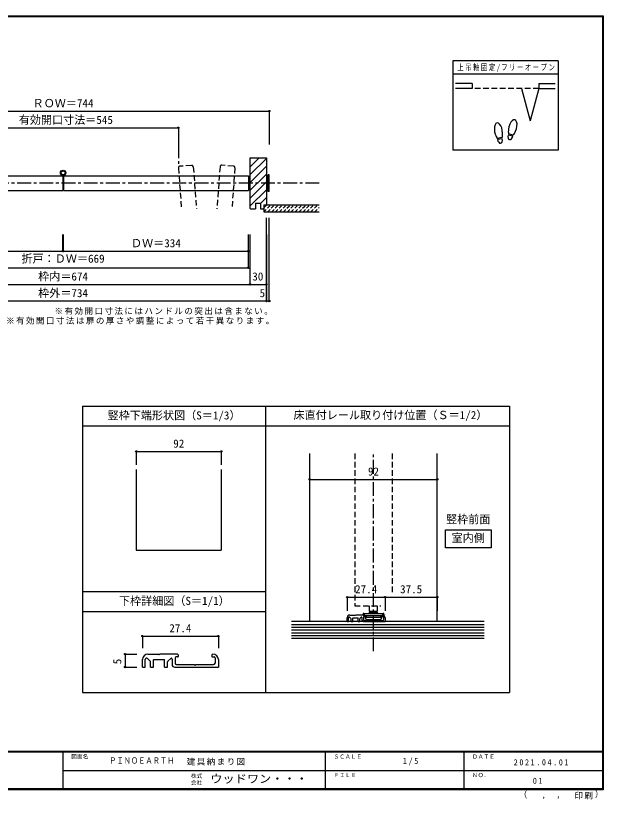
# Model space of a CAD drawing. Units: millimetres, scale not verified, with parts at other scales. Extents: x -973 to 977, y -718 to 696.
# Drawn here: x -84 to 977, y -718 to 696 of the extents above; entities that cross this region are included whole.
import ezdxf
from ezdxf.enums import TextEntityAlignment as Align

# ---------------------------------------------------------------- set-up
doc = ezdxf.new("R2010")
doc.units = ezdxf.units.MM
doc.header["$LTSCALE"] = 5
doc.header["$PDMODE"] = 32
doc.header["$PDSIZE"] = 2.5
for name, pattern in [('CHAIN1', [8, 5, -1, 1, -1]), ('DASHED1', [1.8, 1.2, -0.6]), ('DASHED2', [3, 2, -1])]:
    doc.linetypes.add(name, pattern=pattern)
for name, color, linetype in [('0-0_補助線', 7, 'Continuous'), ('0-1_通り芯', 4, 'CHAIN1'), ('0-3_仕上げ', 2, 'Continuous'), ('0-4_枠', 7, 'Continuous'), ('0-6_扉', 6, 'Continuous'), ('0-7_金物', 7, 'Continuous'), ('0-A_文字', 7, 'Continuous'), ('0-B_寸法', 7, 'Continuous'), ('0-C_ハッチ', 4, 'DASHED1'), ('0-E', 7, 'Continuous'), ('1-E', 7, 'Continuous'), ('F-1_枠', 6, 'Continuous'), ('F-A_文字', 7, 'Continuous')]:
    doc.layers.add(name, color=color, linetype=linetype)
doc.styles.add('ＭＳ ゴシック', font='')
doc.styles.get('ＭＳ ゴシック').set_extended_font_data('MS Gothic')

# ---------------------------------------------------------------- blocks, each defined once
blk = doc.blocks.new('03')
at = {"layer": '0-0_補助線'}
for p, q in [((-2.83, 6.407), (-2.83, 2.368)), ((3.17, 2.368), (3.17, 6.407)), ((-7.33, -0.352), (-7.33, 0.348)), ((-6.83, 0.848), (3.17, 0.848)), ((-2.83, 2.368), (3.17, 2.368)), ((-1.58, 2.148), (-2.83, 2.368)), ((-2.33, 1.848), (-2.83, 1.348)), ((-2.83, 0.848), (-2.83, 1.348)), ((3.17, 1.348), (-2.83, 1.348)), ((-2.33, 1.848), (2.67, 1.848)), ((-1.58, 2.148), (1.92, 2.148)), ((-1.58, 2.148), (-1.58, 1.848)), ((1.92, 2.148), (3.17, 2.368)), ((1.92, 2.148), (1.92, 1.848)), ((3.17, 1.348), (2.67, 1.848)), ((3.17, 1.348), (3.17, 0.848)), ((3.17, 0.848), (7.17, 0.848)), ((7.67, 0.348), (7.67, -0.352)), ((-7.33, -0.352), (-6.459, -0.352)), ((-6.459, -0.352), (-5.008, -0.582)), ((-5.008, -0.582), (-4.88, -0.602)), ((-4.88, -1.752), (-4.88, -0.602)), ((-4.88, -0.613), (5.22, -0.613)), ((-4.88, -1.952), (5.22, -1.952)), ((-4.83, -3.452), (5.17, -3.452)), ((5.22, -0.602), (6.8, -0.352)), ((5.22, -0.602), (5.22, -1.752)), ((6.8, -0.352), (7.67, -0.352))]:
    blk.add_line(p, q, dxfattribs=at)
for points in [[(-5.63, -2.652), (-5.63, -1.952), (-5.08, -1.952)], [(-5.08, -1.952), (-4.88, -1.952), (-4.88, -1.752)], [(5.22, -1.752), (5.22, -1.952), (5.42, -1.952)], [(5.42, -1.952), (5.97, -1.952), (5.97, -2.652)]]:
    blk.add_lwpolyline(points, dxfattribs=at)
for centre, radius, start, end in [((-6.83, 0.348), 0.5, 90, 180), ((7.17, 0.348), 0.5, 0, 90), ((-4.83, -2.652), 0.8, 180, 270), ((5.17, -2.652), 0.8, 270, 0)]:
    blk.add_arc(centre, radius, start, end, dxfattribs=at)

msp = doc.modelspace()

# ---------------------------------------------------------------- linework, layer by layer
at = {"layer": '0-1_通り芯'}
for p, q in [((209.886, 463.658), (209.886, 421.422)), ((464.03, 393.658), (-460.347, 393.658))]:
    msp.add_line(p, q, dxfattribs=at)
at = {"layer": '0-3_仕上げ'}
for p, q in [((363.886, 354.658), (463.886, 354.658)), ((363.886, 342.158), (463.886, 342.158))]:
    msp.add_line(p, q, dxfattribs=at)
at = {"layer": '0-4_枠', "color": 3}
for p, q in [((339.886, 439.658), (338.886, 438.658)), ((338.886, 438.658), (338.886, 348.658)), ((339.886, 439.658), (368.886, 439.658)), ((368.886, 439.658), (368.886, 354.658)), ((348.886, 357.658), (357.886, 357.658)), ((348.886, 357.658), (348.886, 347.658)), ((357.886, 357.658), (357.886, 347.658)), ((363.886, 354.658), (368.886, 354.658)), ((363.886, 354.658), (363.886, 347.658)), ((338.886, 348.658), (339.886, 347.658)), ((339.886, 347.658), (348.886, 347.658)), ((357.886, 347.658), (363.886, 347.658))]:
    msp.add_line(p, q, dxfattribs=at)
at = {"layer": '0-6_扉', "color": 2, "linetype": 'DASHED2'}
for p, q in [((233.59, 425.777), (212.65, 424.186)), ((309.197, 424.413), (288.258, 426.004)), ((209.886, 420.967), (215.458, 347.658)), ((236.809, 423.013), (242.536, 347.658)), ((285.039, 423.24), (279.295, 347.658)), ((311.962, 421.194), (306.373, 347.658))]:
    msp.add_line(p, q, dxfattribs=at)
at = {"layer": '0-6_扉'}
for p, q in [((-332.614, 407.158), (1.386, 407.158)), ((1.386, 407.158), (1.386, 380.158)), ((2.386, 407.158), (2.386, 380.158)), ((2.386, 407.158), (336.386, 407.158)), ((336.386, 407.158), (336.386, 380.158)), ((2.386, 380.158), (336.386, 380.158))]:
    msp.add_line(p, q, dxfattribs=at)
msp.add_lwpolyline([(-332.614, 407.158), (-332.614, 380.158), (1.386, 380.158)], dxfattribs=at)
at = {"layer": '0-6_扉', "color": 2, "linetype": 'DASHED2'}
for centre, start, end in [((212.878, 421.194), 94.34602, 184.34602), ((233.817, 422.786), 4.34602, 94.34602), ((288.031, 423.013), 85.65398, 175.65398), ((308.97, 421.422), 355.65398, 85.65398)]:
    msp.add_arc(centre, 3, start, end, dxfattribs=at)
at = {"layer": '0-7_金物'}
for p, q in [((368.886, 402.658), (369.886, 402.658)), ((369.886, 383.657), (369.886, 403.657)), ((371.886, 403.657), (369.886, 403.657)), ((373.886, 408.657), (371.886, 408.657)), ((371.886, 378.657), (371.886, 408.657)), ((373.886, 378.657), (373.886, 408.657)), ((369.886, 384.658), (368.886, 384.658)), ((371.886, 383.657), (369.886, 383.657)), ((373.886, 378.657), (371.886, 378.657))]:
    msp.add_line(p, q, dxfattribs=at)
at = {"layer": '0-A_文字'}
for radius in [5, 3.5]:
    msp.add_circle((1.886, 412.158), radius, dxfattribs=at)
at = {"layer": '0-B_寸法', "color": 3}
for p, q in [((704.986, 614.167), (704.986, 453.167)), ((894.986, 614.167), (704.986, 614.167)), ((894.986, 590.167), (704.986, 590.167)), ((814.022, 480.235), (805.542, 482.507)), ((794.011, 475.878), (785.365, 474.353)), ((794.376, 473.81), (785.73, 472.285)), ((813.479, 478.206), (804.998, 480.478))]:
    msp.add_line(p, q, dxfattribs=at)
at = {"layer": '0-B_寸法', "color": 2}
for p, q in [((739.986, 573.251), (709.986, 573.251)), ((739.986, 573.251), (739.986, 564.251)), ((859.986, 573.251), (859.986, 564.251)), ((859.986, 573.251), (889.986, 573.251)), ((739.986, 564.251), (709.986, 564.251)), ((828.928, 564.251), (844.457, 506.295)), ((859.986, 564.251), (844.457, 506.295)), ((859.986, 564.251), (889.986, 564.251))]:
    msp.add_line(p, q, dxfattribs=at)
at = {"layer": '0-B_寸法', "linetype": 'DASHED2'}
msp.add_line((859.986, 564.251), (739.986, 564.251), dxfattribs=at)
at = {"layer": '0-B_寸法', "color": 4}
for p, q in [((-370.114, 523.658), (373.886, 523.658)), ((373.886, 523.658), (373.886, 463.658)), ((338.886, 393.658), (336.387, 393.607)), ((368.886, 181.158), (368.886, 331.158)), ((373.886, 181.158), (373.886, 331.158)), ((1.386, 271.158), (1.386, 301.158)), ((2.386, 271.158), (2.386, 301.158)), ((336.386, 241.158), (336.386, 301.158)), ((338.886, 301.158), (338.886, 211.158)), ((368.886, 301.158), (368.886, 181.158)), ((-332.614, 271.158), (1.386, 271.158)), ((2.386, 271.158), (336.386, 271.158)), ((-332.614, 241.158), (336.386, 241.158)), ((-365.114, 211.158), (368.886, 211.158)), ((-370.114, 181.158), (368.886, 181.158)), ((368.886, 181.158), (373.886, 181.158))]:
    msp.add_line(p, q, dxfattribs=at)
at = {"layer": '0-B_寸法', "color": 3}
msp.add_lwpolyline([(894.986, 614.167), (894.986, 453.167), (704.986, 453.167)], dxfattribs=at)
at = {"layer": '0-B_寸法', "color": 4}
msp.add_lwpolyline([(-335.114, 493.658), (209.886, 493.658), (209.886, 463.658)], dxfattribs=at)
at = {"layer": '0-B_寸法', "color": 3}
for centre, major_axis, ratio, start_param, end_param in [((813.267, 494.378), (3.644, 13.601), 0.5, 4.34059143, 8.22577918), ((787.35, 488.377), (-2.445, 13.867), 0.5, 4.34059143, 8.22577918), ((787.42, 487.981), (-2.963, 16.802), 0.4, 1.85063327, 2.44287679), ((787.42, 487.981), (-2.963, 16.802), 0.4, 3.84030852, 4.43255203), ((813.163, 493.989), (4.416, 16.48), 0.4, 1.85063327, 2.44287679), ((813.163, 493.989), (4.416, 16.48), 0.4, 3.84030852, 4.43255203), ((790.053, 473.047), (-1.27, 7.205), 0.6, 1.57079633, 4.71238898), ((809.238, 479.342), (1.894, 7.067), 0.6, 1.57079633, 4.71238898)]:
    msp.add_ellipse(centre, major_axis=major_axis, ratio=ratio, start_param=start_param, end_param=end_param, dxfattribs=at)
at = {"layer": '0-B_寸法'}
for p in [(373.886, 523.658), (209.886, 493.658), (1.386, 271.158), (2.386, 271.158), (336.386, 271.158), (336.386, 241.158), (338.886, 211.158), (368.886, 211.158), (368.886, 181.158), (368.886, 181.158), (373.886, 181.158)]:
    msp.add_point(p, dxfattribs=at)
at = {"layer": '0-C_ハッチ', "linetype": 'Continuous'}
for p, q in [((355.921, 439.658), (338.886, 422.623)), ((368.886, 438.481), (338.886, 408.481)), ((368.886, 424.339), (338.886, 394.339)), ((368.886, 431.38), (368.609, 431.658)), ((338.886, 380.197), (368.886, 410.197)), ((338.886, 366.055), (368.886, 396.055)), ((368.886, 381.912), (338.886, 351.913)), ((368.886, 367.77), (357.886, 356.77)), ((363.886, 348.628), (362.916, 347.658))]:
    msp.add_line(p, q, dxfattribs=at)
at = {"layer": '0-C_ハッチ'}
for p, q in [((363.886, 348.979), (369.565, 354.658)), ((364.136, 342.158), (376.636, 354.658)), ((371.207, 342.158), (383.707, 354.658)), ((378.278, 342.158), (390.778, 354.658)), ((385.349, 342.158), (397.849, 354.658)), ((392.42, 342.158), (404.92, 354.658)), ((399.491, 342.158), (411.991, 354.658)), ((406.562, 342.158), (419.062, 354.658)), ((413.633, 342.158), (426.133, 354.658)), ((420.705, 342.158), (433.205, 354.658)), ((427.776, 342.158), (440.276, 354.658)), ((434.847, 342.158), (447.347, 354.658)), ((441.918, 342.158), (454.418, 354.658)), ((448.989, 342.158), (461.489, 354.658)), ((456.06, 342.158), (463.886, 349.984))]:
    msp.add_line(p, q, dxfattribs=at)
at = {"layer": '0-C_ハッチ', "color": 2, "linetype": 'Continuous'}
msp.add_line((363.886, 354.658), (363.886, 342.158), dxfattribs=at)
at = {"layer": '0-E', "color": 3}
for p, q in [((36.653, -8.317), (367.598, -8.317)), ((367.598, -8.317), (807.598, -8.317)), ((367.598, -524.833), (367.598, -8.317)), ((807.598, -8.317), (807.598, -524.833)), ((36.653, -44.317), (367.598, -44.317)), ((367.598, -44.317), (807.598, -44.317)), ((133.928, -122.594), (133.928, -268.476)), ((287.261, -122.594), (287.261, -268.476)), ((133.928, -268.476), (287.261, -268.476)), ((36.653, -342.981), (367.598, -342.981)), ((36.653, -378.981), (367.598, -378.981))]:
    msp.add_line(p, q, dxfattribs=at)
at = {"layer": '0-E', "color": 4}
for p, q in [((133.928, -90.337), (133.928, -114.261)), ((133.928, -90.337), (287.261, -90.337)), ((287.261, -90.337), (287.261, -114.261)), ((145.041, -423.296), (282.041, -423.296)), ((145.041, -423.296), (145.041, -445.35)), ((282.041, -423.296), (282.041, -445.35)), ((113.766, -455.879), (113.766, -479.379)), ((113.766, -455.879), (135.06, -455.879)), ((113.766, -479.379), (135.06, -479.379))]:
    msp.add_line(p, q, dxfattribs=at)
at = {"layer": '0-E'}
for p, q in [((514.427, -397.26), (514.427, -390.51)), ((516.927, -397.26), (516.927, -390.403)), ((519.427, -385.51), (528.677, -385.51)), ((524.427, -397.26), (524.427, -390.76)), ((524.677, -390.51), (534.177, -390.51)), ((529.427, -386.26), (528.677, -385.51)), ((529.427, -386.26), (530.177, -385.51)), ((545.927, -385.51), (530.177, -385.51)), ((534.427, -397.26), (534.427, -390.76)), ((537.177, -397.26), (537.177, -392.445)), ((537.396, -391.915), (539.896, -389.415)), ((541.177, -389.945), (541.177, -394.76)), ((543.927, -388.76), (543.927, -393.76)), ((546.177, -388.01), (544.677, -388.01)), ((545.177, -395.01), (561.177, -395.01)), ((546.677, -386.26), (546.677, -387.51)), ((561.927, -395.76), (561.177, -395.01)), ((577.177, -386.26), (577.177, -387.51)), ((577.177, -386.26), (577.177, -387.51)), ((577.677, -388.01), (579.177, -388.01)), ((579.927, -388.76), (579.927, -393.76)), ((582.927, -390.51), (582.927, -397.26)), ((514.427, -397.26), (516.927, -397.26)), ((521.677, -397.26), (524.427, -397.26)), ((534.427, -397.26), (537.177, -397.26)), ((543.677, -397.26), (582.927, -397.26)), ((145.041, -479.379), (145.041, -465.879)), ((150.041, -479.379), (150.041, -465.665)), ((155.041, -455.879), (173.541, -455.879)), ((165.041, -479.379), (165.041, -466.379)), ((165.541, -465.879), (184.541, -465.879)), ((175.041, -457.379), (173.541, -455.879)), ((175.041, -457.379), (176.541, -455.879)), ((208.041, -455.879), (176.541, -455.879)), ((185.041, -479.379), (185.041, -466.379)), ((190.981, -468.69), (195.981, -463.69)), ((198.541, -464.751), (198.541, -474.379)), ((204.041, -462.379), (204.041, -472.379)), ((208.541, -460.879), (205.541, -460.879)), ((209.541, -457.379), (209.541, -459.879)), ((270.541, -457.379), (270.541, -459.879)), ((271.541, -460.879), (274.541, -460.879)), ((276.041, -462.379), (276.041, -472.379)), ((282.041, -465.879), (282.041, -479.379)), ((145.041, -479.379), (150.041, -479.379)), ((159.541, -479.379), (165.041, -479.379)), ((185.041, -479.379), (190.541, -479.379)), ((190.541, -479.379), (190.541, -469.751)), ((203.541, -479.379), (282.041, -479.379)), ((206.541, -474.879), (238.541, -474.879)), ((240.041, -476.379), (238.541, -474.879))]:
    msp.add_line(p, q, dxfattribs=at)
at = {"layer": '0-E', "color": 3}
msp.add_lwpolyline([(36.653, -8.317), (36.653, -524.833), (807.598, -524.833)], dxfattribs=at)
at = {"layer": '0-E'}
for points in [[(521.677, -397.26), (521.677, -392.135), (519.061, -389.519)], [(561.927, -395.76), (562.677, -395.01), (578.677, -395.01)], [(159.541, -479.379), (159.541, -469.129), (154.309, -463.897)], [(240.041, -476.379), (241.541, -474.879), (273.541, -474.879)]]:
    msp.add_lwpolyline(points, dxfattribs=at)
for centre, radius, start, end in [((519.427, -390.51), 5, 90, 180), ((518.177, -390.403), 1.25, 45, 180), ((524.677, -390.76), 0.25, 90, 180), ((534.177, -390.76), 0.25, 0, 90), ((537.927, -392.445), 0.75, 135, 180), ((540.427, -389.945), 0.75, 360, 135), ((543.677, -394.76), 2.5, 180, 270), ((544.677, -388.76), 0.75, 90, 180), ((545.177, -393.76), 1.25, 180, 270), ((545.927, -386.26), 0.75, 360, 90), ((546.177, -387.51), 0.5, 270, 360), ((577.927, -386.26), 0.75, 90, 180), ((577.677, -387.51), 0.5, 180, 270), ((577.927, -390.51), 5, 360, 90), ((578.677, -393.76), 1.25, 270, 0), ((579.177, -388.76), 0.75, 0, 90), ((155.041, -465.879), 10, 90, 180), ((152.541, -465.665), 2.5, 45, 180), ((165.541, -466.379), 0.5, 90, 180), ((184.541, -466.379), 0.5, 0, 90), ((197.041, -464.751), 1.5, 360, 135), ((205.541, -462.379), 1.5, 90, 180), ((208.041, -457.379), 1.5, 360, 90), ((208.541, -459.879), 1, 270, 360), ((272.041, -457.379), 1.5, 90, 180), ((271.541, -459.879), 1, 180, 270), ((272.041, -465.879), 10, 360, 90), ((274.541, -462.379), 1.5, 0, 90), ((192.041, -469.751), 1.5, 135, 180), ((203.541, -474.379), 5, 180, 270), ((206.541, -472.379), 2.5, 180, 270), ((273.541, -472.379), 2.5, 270, 0)]:
    msp.add_arc(centre, radius, start, end, dxfattribs=at)
for p in [(133.928, -90.337), (287.261, -90.337), (145.041, -423.296), (282.041, -423.296), (113.766, -455.879), (113.766, -479.379)]:
    msp.add_point(p, dxfattribs=at)
at = {"layer": '1-E', "color": 3}
for p, q in [((446.927, -397.26), (446.927, -94.009)), ((676.927, -397.26), (676.927, -94.009))]:
    msp.add_line(p, q, dxfattribs=at)
at = {"layer": '1-E', "linetype": 'DASHED2'}
for p, q in [((528.177, -94.009), (528.177, -368.51)), ((595.677, -94.009), (595.677, -345.51)), ((528.177, -368.51), (575.427, -368.51))]:
    msp.add_line(p, q, dxfattribs=at)
at = {"layer": '1-E', "color": 4, "linetype": 'CHAIN1'}
msp.add_line((561.927, -450.632), (561.927, -94.009), dxfattribs=at)
at = {"layer": '1-E', "color": 4}
for p, q in [((446.927, -140.622), (676.927, -140.622)), ((514.427, -353.01), (582.927, -353.01)), ((514.427, -353.01), (514.427, -378.01)), ((582.927, -353.01), (582.927, -378.01)), ((582.927, -353.01), (676.927, -353.01)), ((676.927, -353.01), (676.927, -378.01))]:
    msp.add_line(p, q, dxfattribs=at)
at = {"layer": '1-E'}
for p, q in [((691.591, -264.083), (691.591, -231.703)), ((691.591, -231.703), (774.183, -231.703)), ((774.183, -231.703), (774.183, -264.083)), ((774.183, -264.083), (691.591, -264.083)), ((413.848, -402.26), (761.348, -402.26)), ((413.848, -407.26), (761.348, -407.26)), ((413.848, -412.26), (761.348, -412.26)), ((413.848, -417.26), (761.348, -417.26)), ((413.848, -422.26), (761.348, -422.26))]:
    msp.add_line(p, q, dxfattribs=at)
at = {"layer": '1-E', "color": 2}
for p, q in [((761.348, -397.26), (413.848, -397.26)), ((413.848, -427.26), (761.348, -427.26))]:
    msp.add_line(p, q, dxfattribs=at)
at = {"layer": '1-E'}
for p in [(446.927, -140.622), (676.927, -140.622), (514.427, -353.01), (582.927, -353.01), (676.927, -353.01)]:
    msp.add_point(p, dxfattribs=at)
at = {"layer": 'F-1_枠'}
for p, q in [((-973.347, 695.833), (976.653, 695.833)), ((-973.347, 695), (976.653, 695)), ((-973.347, 694.167), (976.653, 694.167)), ((974.986, 695.833), (974.986, -700.833)), ((975.82, 695.833), (975.82, -700.833)), ((976.653, 695.833), (976.653, -700.833)), ((976.653, -631.667), (-973.347, -631.667)), ((976.653, -632.5), (-973.347, -632.5)), ((1.653, -632.5), (1.653, -699.167)), ((474.986, -632.5), (474.986, -699.167)), ((724.986, -632.5), (724.986, -699.167)), ((1.653, -665.833), (974.986, -665.834)), ((976.653, -699.167), (-973.347, -699.167)), ((976.653, -700), (-973.347, -700)), ((976.653, -700.833), (-973.347, -700.833))]:
    msp.add_line(p, q, dxfattribs=at)

# ---------------------------------------------------------------- block references
at = {"layer": '0-E', "xscale": 2.5, "yscale": 2.5}
msp.add_blockref('03', (561.501, -384.527), dxfattribs=at)

# ---------------------------------------------------------------- texts
at = {"layer": '0-A_文字', "char_height": 11, "attachment_point": 7, "style": 'ＭＳ ゴシック'}
for s, insert in [('\\T1.17;※有効開口寸法にはハンドルの突出は含まない。', (-13.614, 156.158)), ('\\T1.17;※有効開口寸法は扉の厚さや調整によって若干異なります。', (-101.114, 138.658))]:
    msp.add_mtext(s, dxfattribs=dict(at, insert=insert))
at = {"layer": '0-B_寸法', "style": 'ＭＳ ゴシック'}
for s, p in [('ＲＯＷ＝744', (-53.114, 526.158)), ('有効開口寸法＝545', (-78.114, 496.158)), ('ＤＷ＝334', (124.386, 273.658)), ('折戸：ＤＷ＝669', (-73.114, 245.822)), ('枠内＝674', (-43.114, 213.658)), ('30', (343.261, 213.658)), ('枠外＝734', (-43.114, 183.658)), ('5', (356.386, 183.658))]:
    msp.add_text(s, height=14.66, dxfattribs=at).set_placement(p, align=Align.BOTTOM_LEFT)
at = {"layer": '0-B_寸法', "insert": (713.111, 594.667), "char_height": 11, "attachment_point": 7, "style": 'ＭＳ ゴシック'}
msp.add_mtext('\\T1.23;\\W0.75;上吊軸固定/フリーオープン', dxfattribs=at)
at = {"layer": '0-E', "style": 'ＭＳ ゴシック'}
for s, p in [('竪枠下端形状図（S＝1/3）', (82.125, -36.944)), ('床直付レール取り付け位置（Ｓ＝1/2）', (417.598, -36.407)), ('92', (200.595, -87.837)), ('下枠詳細図（S＝1/1）', (102.672, -371.608)), ('27.4', (193.541, -420.796))]:
    msp.add_text(s, height=14.66, dxfattribs=at).set_placement(p, align=Align.BOTTOM_LEFT)
msp.add_text('5', height=14.66, rotation=90, dxfattribs=at).set_placement((111.266, -474.207), align=Align.BOTTOM_LEFT)
at = {"layer": '1-E', "style": 'ＭＳ ゴシック'}
for s, p in [('92', (551.927, -138.122)), ('竪枠前面', (692.887, -224.341)), ('室内側', (702.887, -257.893)), ('27.4', (528.677, -350.51)), ('37.5', (609.927, -350.51))]:
    msp.add_text(s, height=14.66, dxfattribs=at).set_placement(p, align=Align.BOTTOM_LEFT)
at = {"layer": 'F-A_文字', "style": 'ＭＳ ゴシック'}
for s, height, p in [('図面名', 7.331, (16.653, -646.667)), ('ＳＣＡＬＥ', 7.331, (489.986, -646.667)), ('ＤＡＴＥ', 7.331, (739.986, -646.667)), ('株式', 7.331, (232.486, -681.5)), ('ＦＩＬＥ', 7.331, (489.986, -680)), ('ＮＯ．', 7.331, (739.986, -680.001)), ('会社', 7.331, (232.486, -693.5)), ('（', 11, (823.992, -718.052)), ('）', 11, (961.387, -717.355)), (',', 11, (865.199, -718.052)), (',', 11, (891.686, -717.588))]:
    msp.add_text(s, height=height, dxfattribs=at).set_placement(p, align=Align.BOTTOM_LEFT)
for s, height, width, p in [('ＰＩＮＯＥＡＲＴＨ', 11, 0.85, (84.986, -656.667)), ('ウッドワン・・・', 14.66, 1.1, (267.486, -692.5))]:
    msp.add_text(s, height=height, dxfattribs=dict(at, width=width)).set_placement(p, align=Align.BOTTOM_LEFT)
at = {"layer": 'F-A_文字', "char_height": 11, "attachment_point": 7, "style": 'ＭＳ ゴシック'}
for s, insert in [('\\T1.17;建具納まり図', (224.986, -656.667)), ('\\T1.38;\\W0.9;1/5', (614.986, -656.667)), ('\\T1.39;\\W0.85;2021.04.01', (814.986, -656.667)), ('\\T1.36;\\W0.9;01', (849.361, -690.001)), ('\\T1.17;印刷', (924.678, -717.82))]:
    msp.add_mtext(s, dxfattribs=dict(at, insert=insert))

doc.saveas('drawing.dxf')
